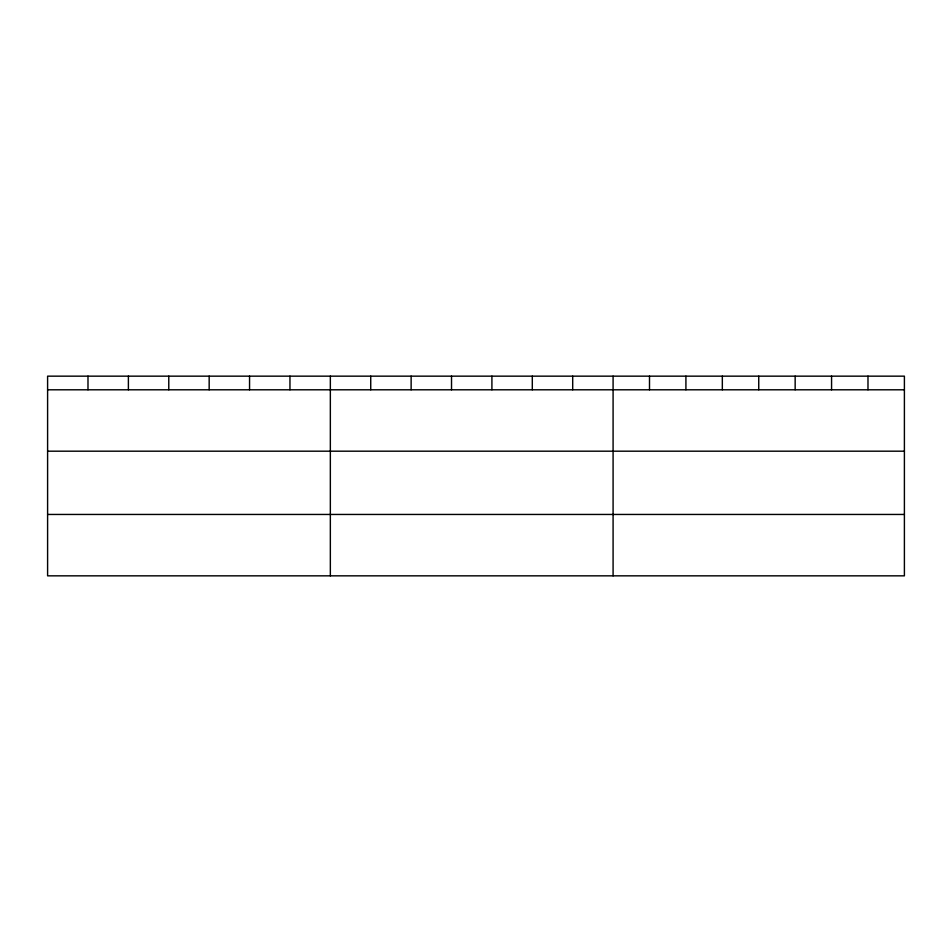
<?xml version="1.0" encoding="UTF-8"?>
<svg xmlns="http://www.w3.org/2000/svg" width="952" height="952" viewBox="0 0 952 952"><rect width="100%" height="100%" fill="white"/><g stroke="black" fill="none" stroke-linecap="round" stroke-linejoin="round"><path stroke-width="1.43" d="M904.4 451.188L904.4 376.159L47.6 376.159L47.6 575.841L904.4 575.841L904.4 451.188L47.6 451.188M47.6 389.796L904.4 389.796M47.6 514.449L904.4 514.449M867.986 376.159L867.986 389.796M831.572 376.159L831.572 389.796M795.158 376.159L795.158 389.796M758.744 376.159L758.744 389.796M722.33 376.159L722.33 389.796M685.916 376.159L685.916 389.796M649.502 376.159L649.502 389.796M613.088 376.159L613.088 575.841M572.699 376.159L572.699 389.796M532.299 376.159L532.299 389.796M491.91 376.159L491.91 389.796M451.522 376.159L451.522 389.796M411.133 376.159L411.133 389.796M370.733 376.159L370.733 389.796M330.344 376.159L330.344 575.841M289.955 376.159L289.955 389.796M249.555 376.159L249.555 389.796M209.166 376.159L209.166 389.796M168.778 376.159L168.778 389.796M128.389 376.159L128.389 389.796M87.989 376.159L87.989 389.796"/></g></svg>
